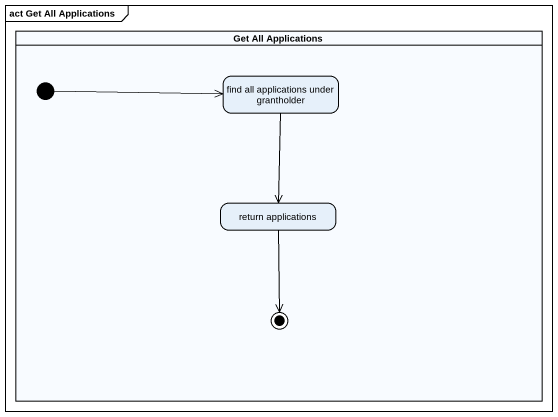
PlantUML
@startuml
mainframe act Get All Applications
hide empty description
state "Get All Applications" as Get_All_Applications <<partition>> {
  state "find all applications under grantholder" as find_all_applications_under
  state "return applications" as return_applications
  [*] -right-> find_all_applications_under
  return_applications --> [*]
}
find_all_applications_under --> return_applications
@enduml
